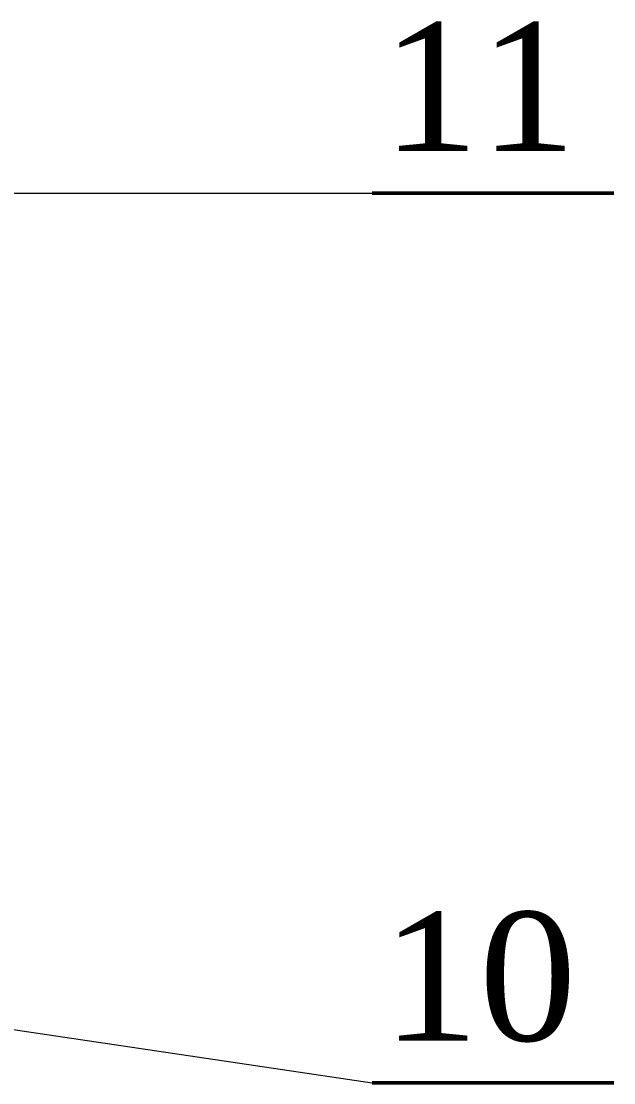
# Model space of a CAD drawing. Header units: millimetres. Extents: x -250 to 3947, y -1468 to 870.
# Drawn here: x 1541.6 to 1578.4, y 623.9 to 689.9 of the extents above; entities that cross this region are included whole.
import ezdxf

# ---------------------------------------------------------------- set-up
doc = ezdxf.new("R2010")
doc.units = ezdxf.units.MM
doc.styles.get("Standard").update_dxf_attribs({"font": 'times_0.ttf'})

msp = doc.modelspace()

# ---------------------------------------------------------------- linework, layer by layer
at = {"color": 6, "lineweight": 15}
for p, q in [((1397.3915, 679.2068), (1563.4256, 679.2068)), ((1403.9961, 647.5508), (1563.4256, 623.8903))]:
    msp.add_line(p, q, dxfattribs=at)
at = {"lineweight": 50}
for p, q in [((1563.4256, 679.2068), (1578.4256, 679.2068)), ((1563.4256, 623.8903), (1578.4256, 623.8903))]:
    msp.add_line(p, q, dxfattribs=at)

# ---------------------------------------------------------------- texts
at = {"lineweight": 20, "char_height": 8, "attachment_point": 1}
for s, insert in [('11', (1564.0225, 689.8219)), ('10', (1564.0225, 634.5053))]:
    msp.add_mtext_dynamic_manual_height_columns(s, width=21.085555, gutter_width=17.5, heights=[0], dxfattribs=dict(at, insert=insert))

doc.saveas('drawing.dxf')
